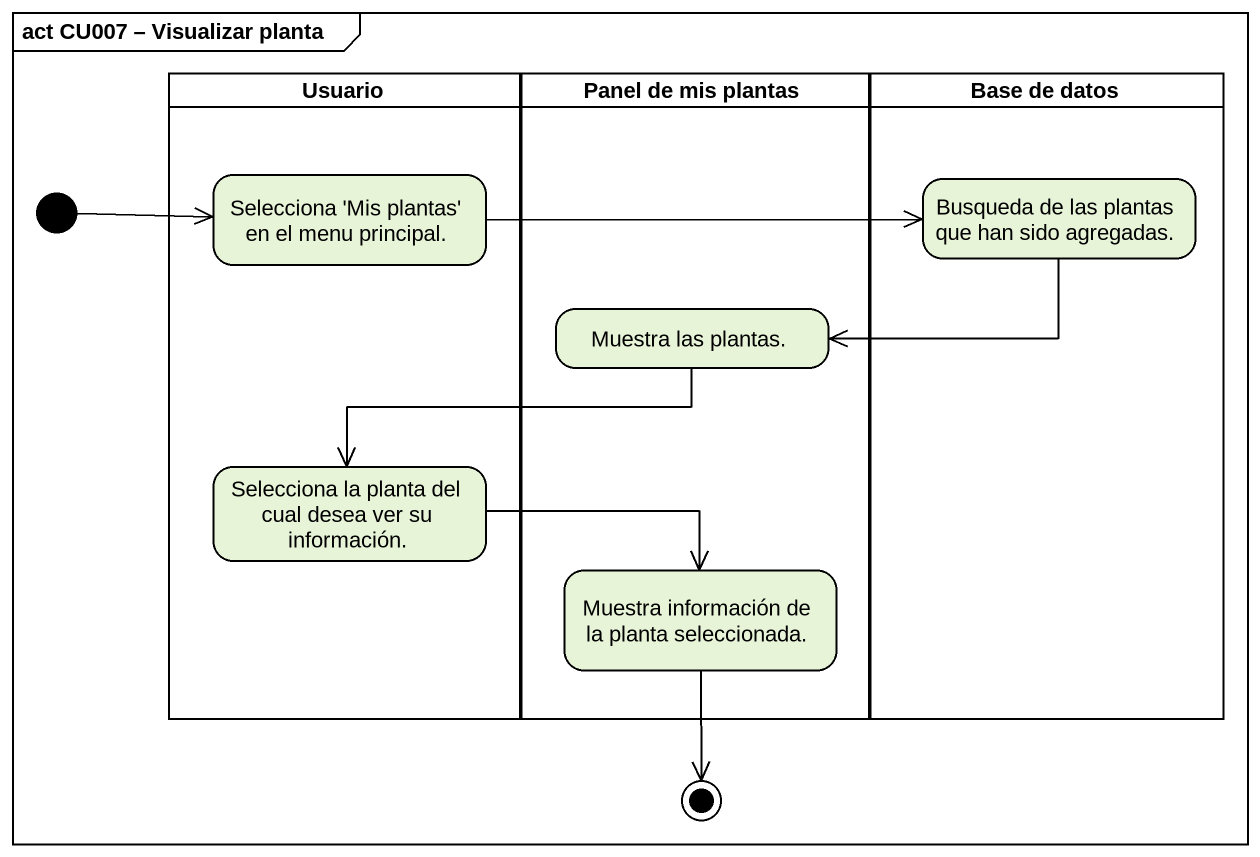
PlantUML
@startuml
mainframe act CU007 – Visualizar planta
hide empty description
state Usuario <<partition>> {
  state "Selecciona 'Mis plantas' en el menu principal." as Selecciona_Mis_plantas_en
  state "Selecciona la planta del cual desea ver su información." as Selecciona_la_planta_del
}
state "Panel de mis plantas" as Panel_de_mis_plantas <<partition>> {
  state "Muestra las plantas." as Muestra_las_plantas
  state "Muestra información de la planta seleccionada." as Muestra_información_de_la
}
state "Base de datos" as Base_de_datos <<partition>> {
  state "Busqueda de las plantas que han sido agregadas." as Busqueda_de_las_plantas_que
}
state initial1 <<start>>
state final1 <<end>>
Selecciona_Mis_plantas_en -right-> Busqueda_de_las_plantas_que
Busqueda_de_las_plantas_que -left-> Muestra_las_plantas
initial1 -right-> Selecciona_Mis_plantas_en
Muestra_las_plantas -left-> Selecciona_la_planta_del
Selecciona_la_planta_del -right-> Muestra_información_de_la
Muestra_información_de_la --> final1
@enduml
